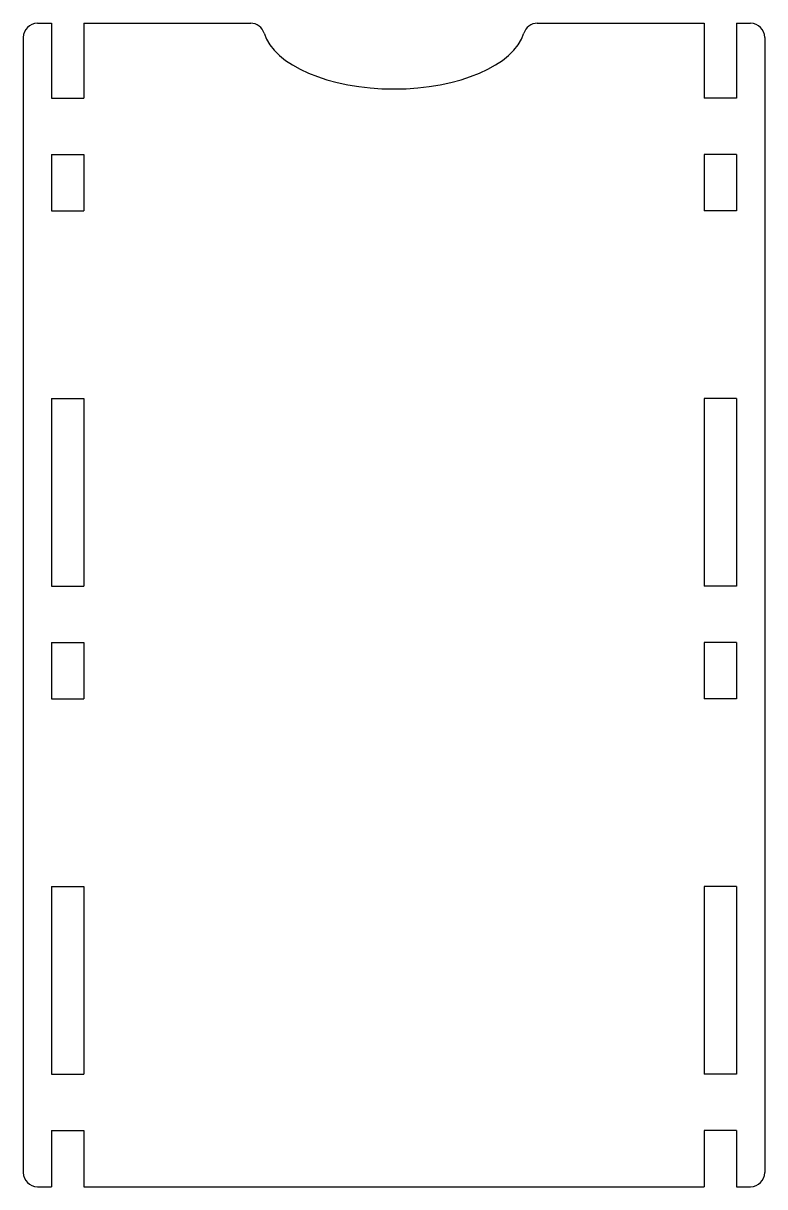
# Model space of a CAD drawing. Extents: x -40 to 40, y -62 to 62.
import ezdxf

# ---------------------------------------------------------------- set-up
doc = ezdxf.new("R2010")
doc.units = 0
doc.layers.add('VISIBLE', color=7, linetype='CONTINUOUS')

msp = doc.modelspace()

# ---------------------------------------------------------------- linework, layer by layer
at = {"layer": 'VISIBLE'}
for p, q in [((15.27, 62), (33.05, 62)), ((33.05, 62), (33.05, 54)), ((36.5, 62), (38, 62)), ((36.5, 62), (36.5, 54)), ((-38, 62), (-36.5, 62)), ((-36.5, 62), (-36.5, 54)), ((-33.05, 62), (-15.27, 62)), ((-33.05, 62), (-33.05, 54)), ((-39.5, 60.5), (-39.5, -60.5)), ((39.5, 60.5), (39.5, -60.5)), ((-36.5, 54), (-33.05, 54)), ((36.5, 54), (33.05, 54)), ((-36.5, 48), (-36.5, 42)), ((-36.5, 48), (-33.05, 48)), ((-33.05, 48), (-33.05, 42)), ((36.5, 48), (33.05, 48)), ((33.05, 48), (33.05, 42)), ((36.5, 48), (36.5, 42)), ((-36.5, 42), (-33.05, 42)), ((36.5, 42), (33.05, 42)), ((-36.5, 22), (-36.5, 2)), ((-36.5, 22), (-33.05, 22)), ((-33.05, 22), (-33.05, 2)), ((36.5, 22), (33.05, 22)), ((33.05, 22), (33.05, 2)), ((36.5, 22), (36.5, 2)), ((-36.5, 2), (-33.05, 2)), ((36.5, 2), (33.05, 2)), ((-36.5, -4), (-33.05, -4)), ((-36.5, -4), (-36.5, -10)), ((-33.05, -4), (-33.05, -10)), ((36.5, -4), (33.05, -4)), ((33.05, -4), (33.05, -10)), ((36.5, -4), (36.5, -10)), ((-36.5, -10), (-33.05, -10)), ((36.5, -10), (33.05, -10)), ((-36.5, -30), (-36.5, -50)), ((-36.5, -30), (-33.05, -30)), ((-33.05, -30), (-33.05, -50)), ((36.5, -30), (33.05, -30)), ((33.05, -30), (33.05, -50)), ((36.5, -30), (36.5, -50)), ((-36.5, -50), (-33.05, -50)), ((36.5, -50), (33.05, -50)), ((-36.5, -56), (-36.5, -62)), ((-36.5, -56), (-33.05, -56)), ((-33.05, -56), (-33.05, -62)), ((33.05, -56), (33.05, -62)), ((36.5, -56), (33.05, -56)), ((36.5, -56), (36.5, -62)), ((-38, -62), (-36.5, -62)), ((-33.05, -62), (33.05, -62)), ((36.5, -62), (38, -62))]:
    msp.add_line(p, q, dxfattribs=at)
for centre, start, end in [((38, 60.5), 0, 90), ((-38, 60.5), 90, 180), ((-15.27, 60.5), 17.041, 90), ((15.27, 60.5), 90, 162.959), ((-38, -60.5), 180, 270), ((38, -60.5), 270, 0)]:
    msp.add_arc(centre, 1.5, start, end, dxfattribs=at)
msp.add_ellipse((0, 62), major_axis=(14, 0), ratio=0.5, start_param=3.293666, end_param=6.131112, dxfattribs=at)

doc.saveas('drawing.dxf')
